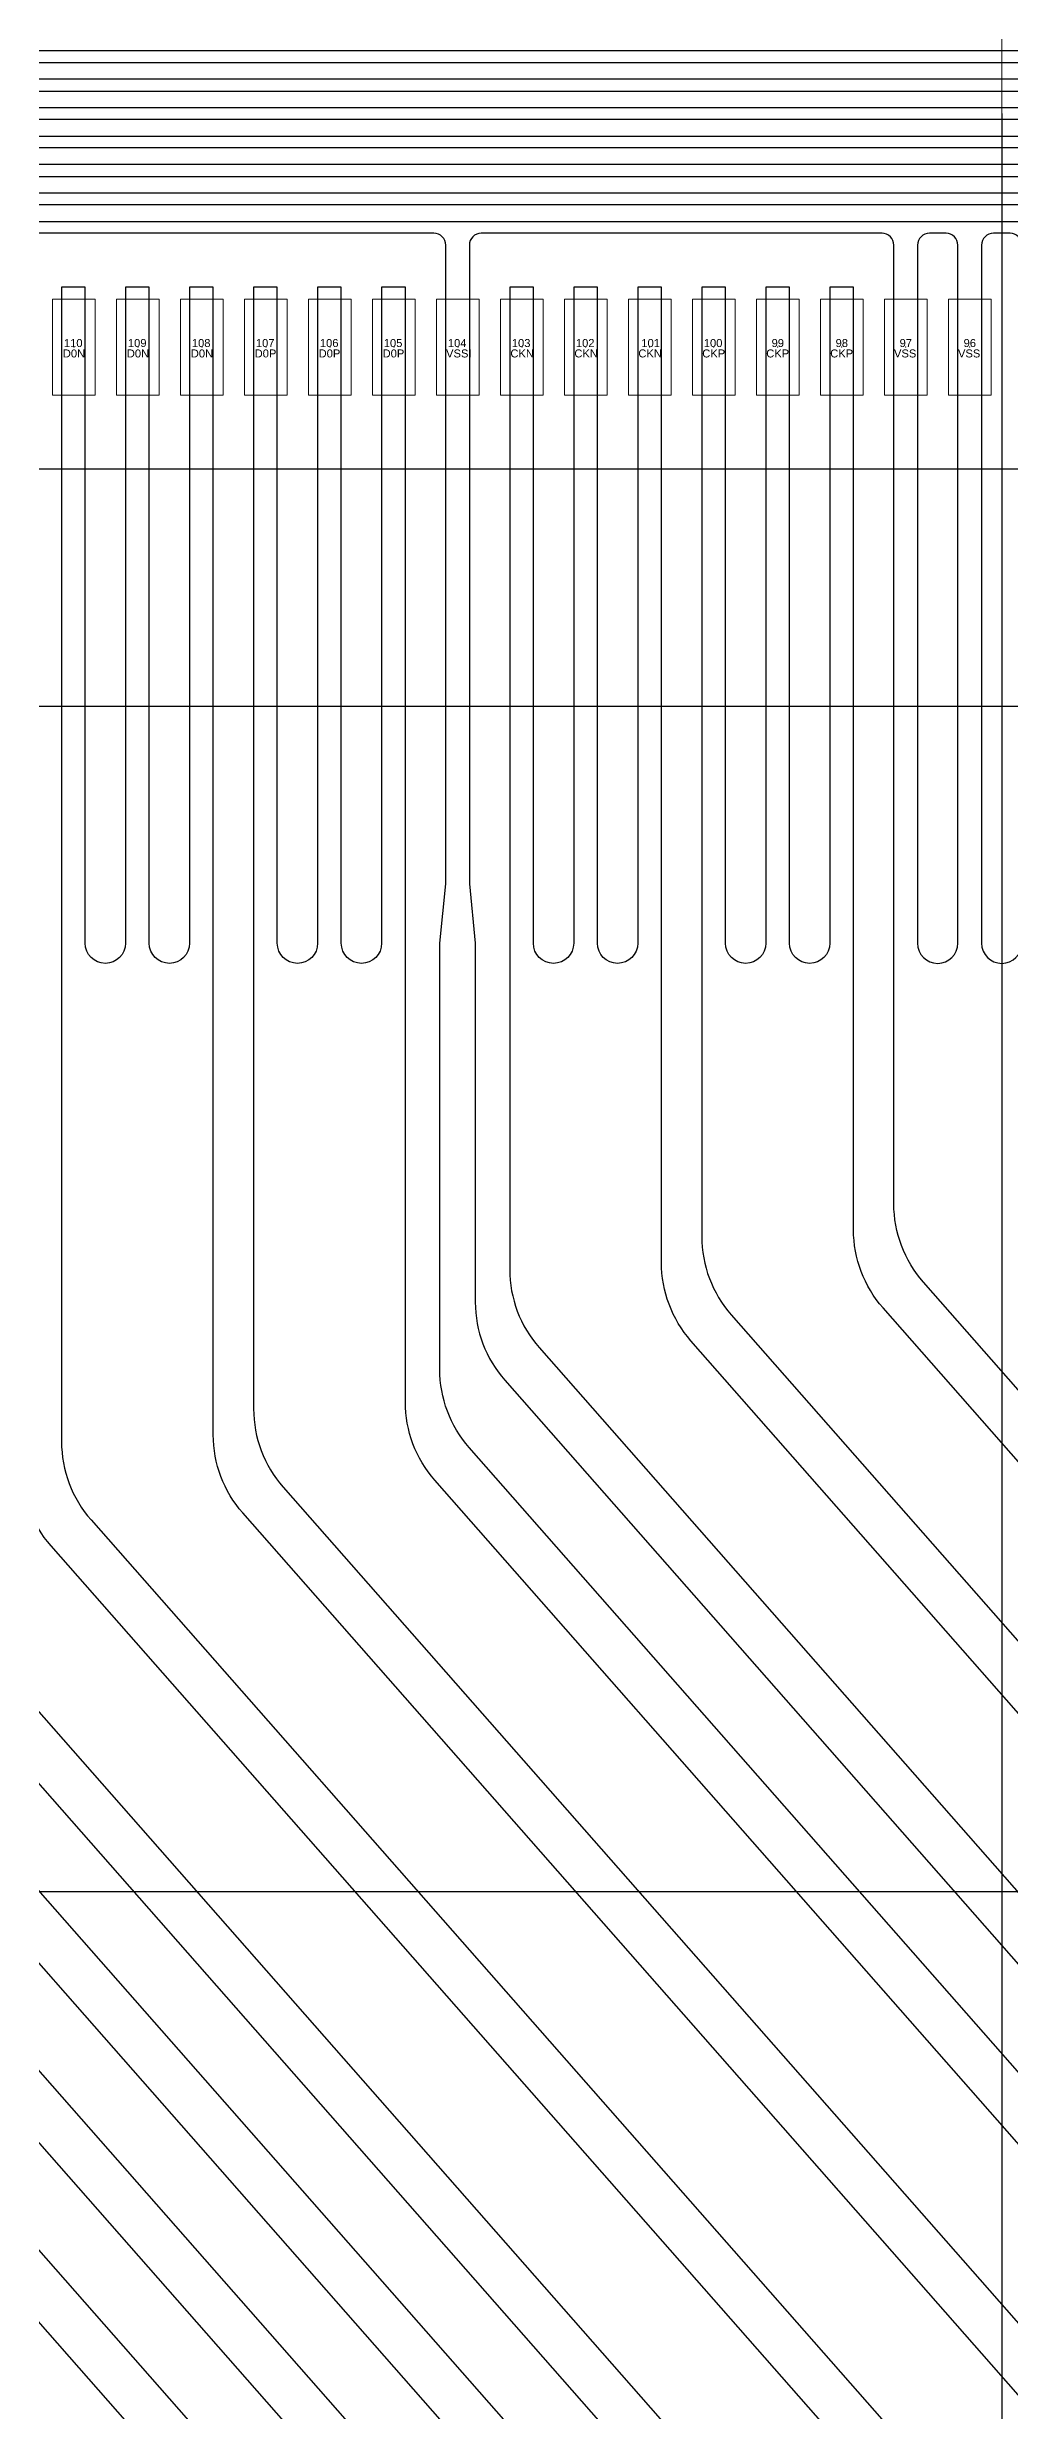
# Model space of a CAD drawing. Extents: x 10 to 206, y -65 to 73.
# Drawn here: x 61.302 to 62.114, y 31.538 to 33.532 of the extents above; entities that cross this region are included whole.
import ezdxf
from ezdxf.enums import TextEntityAlignment as Align

# ---------------------------------------------------------------- set-up
doc = ezdxf.new("R2010")
doc.units = 0
doc.header["$LTSCALE"] = 0.5
doc.layers.get('0').update_dxf_attribs({"lineweight": 13})
for name, color, linetype in [('01 Copper', 3, 'Continuous'), ('03 Solder resist', 6, 'Continuous'), ('04 Chip', 20, 'Continuous'), ('07 Potting', 132, 'Continuous'), ('08 Dimension&pin assignment', 7, 'Continuous')]:
    doc.layers.add(name, color=color, linetype=linetype)
for name, color, linetype, lineweight in [('05 Bump', 130, 'Continuous', 0), ('09 Center_line', 1, 'Continuous', 0), ('11 IL no.', 254, 'Continuous', 0), ('12 IL name', 210, 'Continuous', 0)]:
    doc.layers.add(name, color=color, linetype=linetype, lineweight=lineweight)
doc.styles.add('MBC_Arial_Font', font='arial.ttf')
doc.styles.get("Standard").update_dxf_attribs({"font": 'romans.shx', "width": 0.75, "bigfont": 'AllInOneBig.shx'})
doc.dimstyles.new('ISO-25', dxfattribs={"dimtxt": 0.5, "dimasz": 0.8, "dimexe": 0.1, "dimexo": 0.1, "dimgap": 0.1, "dimtad": 1, "dimdec": 3, "dimzin": 1, "dimdsep": 46, "dimtxsty": 'Standard', "dimcen": 0.5, "dimadec": 0, "dimazin": 0, "dimtfac": 1, "dimtdec": 3, "dimtmove": 0, "dimatfit": 3, "dimfxl": 0, "dimarcsym": 0})
doc.dimstyles.new('ISO-25$0', dxfattribs={"dimtxt": 0.5, "dimasz": 1, "dimexe": 0.1, "dimexo": 0.1, "dimgap": 0.1, "dimtad": 1, "dimdec": 3, "dimzin": 1, "dimdsep": 46, "dimtxsty": 'Standard', "dimcen": 0.5, "dimadec": 0, "dimazin": 0, "dimtfac": 1, "dimtdec": 3, "dimtmove": 0, "dimatfit": 3, "dimfxl": 0, "dimarcsym": 0})

# ---------------------------------------------------------------- blocks, each defined once
blk = doc.blocks.new('*U168')
at = {"color": 0}
blk.add_lwpolyline([(-0.018, -0.0405), (0.018, -0.0405), (0.018, 0.0405), (-0.018, 0.0405)], close=True, dxfattribs=at)
at = {"color": 0, "style": 'MBC_Arial_Font', "flags": 1}
for tag, p in [('COMMENT1', (0, 0.0023)), ('COMMENT2', (0, 0.0015)), ('COMMENT3', (0, 0.0007)), ('COMMENT4', (0, -0.0001)), ('PAD_NO', (0, 0.0031)), ('COMMENT5', (0, -0.0009)), ('COMMENT6', (0, -0.0018)), ('COMMENT7', (0, -0.0026)), ('COMMENT8', (0, -0.0034)), ('COMMENT9', (0, -0.0042))]:
    blk.add_attdef(tag, text='', height=0.000625, dxfattribs=at).set_placement(p, align=Align.MIDDLE_CENTER)
blk = doc.blocks.new('*U169')
at = {"color": 0}
blk.add_lwpolyline([(-0.018, -0.0405), (0.018, -0.0405), (0.018, 0.0405), (-0.018, 0.0405)], close=True, dxfattribs=at)
at = {"color": 0, "style": 'MBC_Arial_Font', "flags": 1}
for tag, p in [('COMMENT1', (0, 0.0023)), ('COMMENT2', (0, 0.0015)), ('COMMENT3', (0, 0.0007)), ('COMMENT4', (0, -0.0001)), ('PAD_NO', (0, 0.0031)), ('COMMENT5', (0, -0.0009)), ('COMMENT6', (0, -0.0018)), ('COMMENT7', (0, -0.0026)), ('COMMENT8', (0, -0.0034)), ('COMMENT9', (0, -0.0042))]:
    blk.add_attdef(tag, text='', height=0.000625, dxfattribs=at).set_placement(p, align=Align.MIDDLE_CENTER)
blk = doc.blocks.new('*U170')
at = {"color": 0}
blk.add_lwpolyline([(-0.018, -0.0405), (0.018, -0.0405), (0.018, 0.0405), (-0.018, 0.0405)], close=True, dxfattribs=at)
at = {"color": 0, "style": 'MBC_Arial_Font', "flags": 1}
for tag, p in [('COMMENT1', (0, 0.0023)), ('COMMENT2', (0, 0.0015)), ('COMMENT3', (0, 0.0007)), ('COMMENT4', (0, -0.0001)), ('PAD_NO', (0, 0.0031)), ('COMMENT5', (0, -0.0009)), ('COMMENT6', (0, -0.0018)), ('COMMENT7', (0, -0.0026)), ('COMMENT8', (0, -0.0034)), ('COMMENT9', (0, -0.0042))]:
    blk.add_attdef(tag, text='', height=0.000625, dxfattribs=at).set_placement(p, align=Align.MIDDLE_CENTER)
blk = doc.blocks.new('*U171')
at = {"color": 0}
blk.add_lwpolyline([(-0.018, -0.0405), (0.018, -0.0405), (0.018, 0.0405), (-0.018, 0.0405)], close=True, dxfattribs=at)
at = {"color": 0, "style": 'MBC_Arial_Font', "flags": 1}
for tag, p in [('COMMENT1', (0, 0.0023)), ('COMMENT2', (0, 0.0015)), ('COMMENT3', (0, 0.0007)), ('COMMENT4', (0, -0.0001)), ('PAD_NO', (0, 0.0031)), ('COMMENT5', (0, -0.0009)), ('COMMENT6', (0, -0.0018)), ('COMMENT7', (0, -0.0026)), ('COMMENT8', (0, -0.0034)), ('COMMENT9', (0, -0.0042))]:
    blk.add_attdef(tag, text='', height=0.000625, dxfattribs=at).set_placement(p, align=Align.MIDDLE_CENTER)
blk = doc.blocks.new('*U172')
at = {"color": 0}
blk.add_lwpolyline([(-0.018, -0.0405), (0.018, -0.0405), (0.018, 0.0405), (-0.018, 0.0405)], close=True, dxfattribs=at)
at = {"color": 0, "style": 'MBC_Arial_Font', "flags": 1}
for tag, p in [('COMMENT1', (0, 0.0023)), ('COMMENT2', (0, 0.0015)), ('COMMENT3', (0, 0.0007)), ('COMMENT4', (0, -0.0001)), ('PAD_NO', (0, 0.0031)), ('COMMENT5', (0, -0.0009)), ('COMMENT6', (0, -0.0018)), ('COMMENT7', (0, -0.0026)), ('COMMENT8', (0, -0.0034)), ('COMMENT9', (0, -0.0042))]:
    blk.add_attdef(tag, text='', height=0.000625, dxfattribs=at).set_placement(p, align=Align.MIDDLE_CENTER)
blk = doc.blocks.new('*U173')
at = {"color": 0}
blk.add_lwpolyline([(-0.018, -0.0405), (0.018, -0.0405), (0.018, 0.0405), (-0.018, 0.0405)], close=True, dxfattribs=at)
at = {"color": 0, "style": 'MBC_Arial_Font', "flags": 1}
for tag, p in [('COMMENT1', (0, 0.0023)), ('COMMENT2', (0, 0.0015)), ('COMMENT3', (0, 0.0007)), ('COMMENT4', (0, -0.0001)), ('PAD_NO', (0, 0.0031)), ('COMMENT5', (0, -0.0009)), ('COMMENT6', (0, -0.0018)), ('COMMENT7', (0, -0.0026)), ('COMMENT8', (0, -0.0034)), ('COMMENT9', (0, -0.0042))]:
    blk.add_attdef(tag, text='', height=0.000625, dxfattribs=at).set_placement(p, align=Align.MIDDLE_CENTER)
blk = doc.blocks.new('*U174')
at = {"color": 0}
blk.add_lwpolyline([(-0.018, -0.0405), (0.018, -0.0405), (0.018, 0.0405), (-0.018, 0.0405)], close=True, dxfattribs=at)
at = {"color": 0, "style": 'MBC_Arial_Font', "flags": 1}
for tag, p in [('COMMENT1', (0, 0.0023)), ('COMMENT2', (0, 0.0015)), ('COMMENT3', (0, 0.0007)), ('COMMENT4', (0, -0.0001)), ('PAD_NO', (0, 0.0031)), ('COMMENT5', (0, -0.0009)), ('COMMENT6', (0, -0.0018)), ('COMMENT7', (0, -0.0026)), ('COMMENT8', (0, -0.0034)), ('COMMENT9', (0, -0.0042))]:
    blk.add_attdef(tag, text='', height=0.000625, dxfattribs=at).set_placement(p, align=Align.MIDDLE_CENTER)
blk = doc.blocks.new('*U175')
at = {"color": 0}
blk.add_lwpolyline([(-0.018, -0.0405), (0.018, -0.0405), (0.018, 0.0405), (-0.018, 0.0405)], close=True, dxfattribs=at)
at = {"color": 0, "style": 'MBC_Arial_Font', "flags": 1}
for tag, p in [('COMMENT1', (0, 0.0023)), ('COMMENT2', (0, 0.0015)), ('COMMENT3', (0, 0.0007)), ('COMMENT4', (0, -0.0001)), ('PAD_NO', (0, 0.0031)), ('COMMENT5', (0, -0.0009)), ('COMMENT6', (0, -0.0018)), ('COMMENT7', (0, -0.0026)), ('COMMENT8', (0, -0.0034)), ('COMMENT9', (0, -0.0042))]:
    blk.add_attdef(tag, text='', height=0.000625, dxfattribs=at).set_placement(p, align=Align.MIDDLE_CENTER)
blk = doc.blocks.new('*U176')
at = {"color": 0}
blk.add_lwpolyline([(-0.018, -0.0405), (0.018, -0.0405), (0.018, 0.0405), (-0.018, 0.0405)], close=True, dxfattribs=at)
at = {"color": 0, "style": 'MBC_Arial_Font', "flags": 1}
for tag, p in [('COMMENT1', (0, 0.0023)), ('COMMENT2', (0, 0.0015)), ('COMMENT3', (0, 0.0007)), ('COMMENT4', (0, -0.0001)), ('PAD_NO', (0, 0.0031)), ('COMMENT5', (0, -0.0009)), ('COMMENT6', (0, -0.0018)), ('COMMENT7', (0, -0.0026)), ('COMMENT8', (0, -0.0034)), ('COMMENT9', (0, -0.0042))]:
    blk.add_attdef(tag, text='', height=0.000625, dxfattribs=at).set_placement(p, align=Align.MIDDLE_CENTER)
blk = doc.blocks.new('*U177')
at = {"color": 0}
blk.add_lwpolyline([(-0.018, -0.0405), (0.018, -0.0405), (0.018, 0.0405), (-0.018, 0.0405)], close=True, dxfattribs=at)
at = {"color": 0, "style": 'MBC_Arial_Font', "flags": 1}
for tag, p in [('COMMENT1', (0, 0.0023)), ('COMMENT2', (0, 0.0015)), ('COMMENT3', (0, 0.0007)), ('COMMENT4', (0, -0.0001)), ('PAD_NO', (0, 0.0031)), ('COMMENT5', (0, -0.0009)), ('COMMENT6', (0, -0.0018)), ('COMMENT7', (0, -0.0026)), ('COMMENT8', (0, -0.0034)), ('COMMENT9', (0, -0.0042))]:
    blk.add_attdef(tag, text='', height=0.000625, dxfattribs=at).set_placement(p, align=Align.MIDDLE_CENTER)
blk = doc.blocks.new('*U178')
at = {"color": 0}
blk.add_lwpolyline([(-0.018, -0.0405), (0.018, -0.0405), (0.018, 0.0405), (-0.018, 0.0405)], close=True, dxfattribs=at)
at = {"color": 0, "style": 'MBC_Arial_Font', "flags": 1}
for tag, p in [('COMMENT1', (0, 0.0023)), ('COMMENT2', (0, 0.0015)), ('COMMENT3', (0, 0.0007)), ('COMMENT4', (0, -0.0001)), ('PAD_NO', (0, 0.0031)), ('COMMENT5', (0, -0.0009)), ('COMMENT6', (0, -0.0018)), ('COMMENT7', (0, -0.0026)), ('COMMENT8', (0, -0.0034)), ('COMMENT9', (0, -0.0042))]:
    blk.add_attdef(tag, text='', height=0.000625, dxfattribs=at).set_placement(p, align=Align.MIDDLE_CENTER)
blk = doc.blocks.new('*U179')
at = {"color": 0}
blk.add_lwpolyline([(-0.018, -0.0405), (0.018, -0.0405), (0.018, 0.0405), (-0.018, 0.0405)], close=True, dxfattribs=at)
at = {"color": 0, "style": 'MBC_Arial_Font', "flags": 1}
for tag, p in [('COMMENT1', (0, 0.0023)), ('COMMENT2', (0, 0.0015)), ('COMMENT3', (0, 0.0007)), ('COMMENT4', (0, -0.0001)), ('PAD_NO', (0, 0.0031)), ('COMMENT5', (0, -0.0009)), ('COMMENT6', (0, -0.0018)), ('COMMENT7', (0, -0.0026)), ('COMMENT8', (0, -0.0034)), ('COMMENT9', (0, -0.0042))]:
    blk.add_attdef(tag, text='', height=0.000625, dxfattribs=at).set_placement(p, align=Align.MIDDLE_CENTER)
blk = doc.blocks.new('*U180')
at = {"color": 0}
blk.add_lwpolyline([(-0.018, -0.0405), (0.018, -0.0405), (0.018, 0.0405), (-0.018, 0.0405)], close=True, dxfattribs=at)
at = {"color": 0, "style": 'MBC_Arial_Font', "flags": 1}
for tag, p in [('COMMENT1', (0, 0.0023)), ('COMMENT2', (0, 0.0015)), ('COMMENT3', (0, 0.0007)), ('COMMENT4', (0, -0.0001)), ('PAD_NO', (0, 0.0031)), ('COMMENT5', (0, -0.0009)), ('COMMENT6', (0, -0.0018)), ('COMMENT7', (0, -0.0026)), ('COMMENT8', (0, -0.0034)), ('COMMENT9', (0, -0.0042))]:
    blk.add_attdef(tag, text='', height=0.000625, dxfattribs=at).set_placement(p, align=Align.MIDDLE_CENTER)
blk = doc.blocks.new('*U181')
at = {"color": 0}
blk.add_lwpolyline([(-0.018, -0.0405), (0.018, -0.0405), (0.018, 0.0405), (-0.018, 0.0405)], close=True, dxfattribs=at)
at = {"color": 0, "style": 'MBC_Arial_Font', "flags": 1}
for tag, p in [('COMMENT1', (0, 0.0023)), ('COMMENT2', (0, 0.0015)), ('COMMENT3', (0, 0.0007)), ('COMMENT4', (0, -0.0001)), ('PAD_NO', (0, 0.0031)), ('COMMENT5', (0, -0.0009)), ('COMMENT6', (0, -0.0018)), ('COMMENT7', (0, -0.0026)), ('COMMENT8', (0, -0.0034)), ('COMMENT9', (0, -0.0042))]:
    blk.add_attdef(tag, text='', height=0.000625, dxfattribs=at).set_placement(p, align=Align.MIDDLE_CENTER)
blk = doc.blocks.new('*U182')
at = {"color": 0}
blk.add_lwpolyline([(-0.018, -0.0405), (0.018, -0.0405), (0.018, 0.0405), (-0.018, 0.0405)], close=True, dxfattribs=at)
at = {"color": 0, "style": 'MBC_Arial_Font', "flags": 1}
for tag, p in [('COMMENT1', (0, 0.0023)), ('COMMENT2', (0, 0.0015)), ('COMMENT3', (0, 0.0007)), ('COMMENT4', (0, -0.0001)), ('PAD_NO', (0, 0.0031)), ('COMMENT5', (0, -0.0009)), ('COMMENT6', (0, -0.0018)), ('COMMENT7', (0, -0.0026)), ('COMMENT8', (0, -0.0034)), ('COMMENT9', (0, -0.0042))]:
    blk.add_attdef(tag, text='', height=0.000625, dxfattribs=at).set_placement(p, align=Align.MIDDLE_CENTER)
blk = doc.blocks.new('*D612')
at = {"layer": '08 Dimension&pin assignment', "color": 0, "lineweight": -2, "transparency": 16777216}
for p, q in [((57.7573, 33.4764), (57.7573, 24.8628)), ((62.1073, 27.9964), (62.1073, 24.8628)), ((57.7573, 24.9628), (46.4727, 24.9628)), ((61.3073, 24.9628), (58.5573, 24.9628))]:
    blk.add_line(p, q, dxfattribs=at)
at = {"layer": '08 Dimension&pin assignment', "color": 0, "transparency": 16777216}
for points in [[(58.5573, 25.0961), (58.5573, 24.8294), (57.7573, 24.9628)], [(61.3073, 25.0961), (61.3073, 24.8294), (62.1073, 24.9628)]]:
    blk.add_solid(points, dxfattribs=at)
at = {"layer": '08 Dimension&pin assignment', "color": 0, "transparency": 16777216, "insert": (50.3942, 25.4437), "char_height": 0.5, "attachment_point": 5}
blk.add_mtext('4.350%%P1.00(Tape NG hole)', dxfattribs=at)
blk = doc.blocks.new('*D620')
at = {"layer": '08 Dimension&pin assignment', "color": 0, "lineweight": -2, "transparency": 16777216}
for p, q in [((67.9223, 32.3914), (67.9223, 22.9514)), ((56.2923, 32.3764), (56.2923, 22.9514)), ((57.0923, 23.0514), (67.1223, 23.0514))]:
    blk.add_line(p, q, dxfattribs=at)
at = {"layer": '08 Dimension&pin assignment', "color": 0, "transparency": 16777216}
for points in [[(57.0923, 23.1848), (57.0923, 22.9181), (56.2923, 23.0514)], [(67.1223, 23.1848), (67.1223, 22.9181), (67.9223, 23.0514)]]:
    blk.add_solid(points, dxfattribs=at)
at = {"layer": 'Defpoints', "color": 0, "transparency": 16777216}
for p in [(67.9223, 32.4914), (56.2923, 32.4764), (67.9223, 23.0514)]:
    blk.add_point(p, dxfattribs=at)
at = {"layer": '08 Dimension&pin assignment', "color": 0, "transparency": 16777216, "insert": (62.1073, 23.5324), "char_height": 0.5, "attachment_point": 5}
blk.add_mtext('{\\Fromans,chineset|c134;11.630}(Max. Potting Area){\\Fromans,chineset|c134; \\fSimSun|b0|i0|c134|p2;点胶范围包括实胶和虚胶}', dxfattribs=at)
blk = doc.blocks.new('*D627')
at = {"layer": '08 Dimension&pin assignment', "color": 0, "lineweight": -2, "transparency": 16777216}
for p, q in [((67.5223, 32.9764), (67.5223, 21.9514)), ((62.1073, 27.9964), (62.1073, 21.9514)), ((62.9073, 22.0514), (66.7223, 22.0514))]:
    blk.add_line(p, q, dxfattribs=at)
at = {"layer": '08 Dimension&pin assignment', "color": 0, "transparency": 16777216}
for points in [[(62.9073, 22.1848), (62.9073, 21.9181), (62.1073, 22.0514)], [(66.7223, 21.9181), (66.7223, 22.1848), (67.5223, 22.0514)]]:
    blk.add_solid(points, dxfattribs=at)
at = {"layer": 'Defpoints', "color": 0, "transparency": 16777216}
for p in [(67.5223, 33.0764), (62.1073, 28.0964), (67.5223, 22.0514)]:
    blk.add_point(p, dxfattribs=at)
at = {"layer": '08 Dimension&pin assignment', "color": 0, "transparency": 16777216, "insert": (64.8823, 22.5324), "char_height": 0.5, "attachment_point": 5}
blk.add_mtext('5.415%%P0.15(SR)', dxfattribs=at)
blk = doc.blocks.new('*D632')
at = {"layer": '08 Dimension&pin assignment', "color": 0, "lineweight": -2, "transparency": 16777216}
for p, q in [((86.5948, 34.3764), (86.5948, 45.0329)), ((57.8573, 33.5764), (86.6948, 33.5764)), ((79.6948, 33.5764), (86.6948, 33.5764)), ((86.5948, 32.7764), (86.5948, 31.9764))]:
    blk.add_line(p, q, dxfattribs=at)
at = {"layer": '08 Dimension&pin assignment', "color": 0, "transparency": 16777216}
for points in [[(86.4614, 34.3764), (86.7281, 34.3764), (86.5948, 33.5764)], [(86.4614, 32.7764), (86.7281, 32.7764), (86.5948, 33.5764)]]:
    blk.add_solid(points, dxfattribs=at)
at = {"layer": '08 Dimension&pin assignment', "color": 0, "transparency": 16777216, "insert": (86.1138, 41.0847), "char_height": 0.5, "attachment_point": 5, "rotation": 90}
blk.add_mtext('0%%P1(%%C5mm Tape NG Hole)', dxfattribs=at)
blk = doc.blocks.new('*D641')
at = {"layer": '08 Dimension&pin assignment', "color": 0, "lineweight": -2, "transparency": 16777216}
for p, q in [((56.6923, 32.9764), (56.6923, 21.9514)), ((62.1073, 27.9964), (62.1073, 21.9514)), ((61.3073, 22.0514), (57.4923, 22.0514))]:
    blk.add_line(p, q, dxfattribs=at)
at = {"layer": '08 Dimension&pin assignment', "color": 0, "transparency": 16777216}
for points in [[(57.4923, 22.1848), (57.4923, 21.9181), (56.6923, 22.0514)], [(61.3073, 21.9181), (61.3073, 22.1848), (62.1073, 22.0514)]]:
    blk.add_solid(points, dxfattribs=at)
at = {"layer": 'Defpoints', "color": 0, "transparency": 16777216}
for p in [(56.6923, 33.0764), (62.1073, 28.0964), (56.6923, 22.0514)]:
    blk.add_point(p, dxfattribs=at)
at = {"layer": '08 Dimension&pin assignment', "color": 0, "transparency": 16777216, "insert": (59.3998, 22.5324), "char_height": 0.5, "attachment_point": 5}
blk.add_mtext('5.415%%P0.15(SR)', dxfattribs=at)
blk = doc.blocks.new('*D645')
at = {"layer": '08 Dimension&pin assignment', "color": 0, "lineweight": -2, "transparency": 16777216}
for p, q in [((55.6423, 33.4764), (55.6423, 16.8026)), ((62.1073, 33.4764), (62.1073, 16.8026)), ((61.3073, 16.9026), (56.4423, 16.9026))]:
    blk.add_line(p, q, dxfattribs=at)
at = {"layer": '08 Dimension&pin assignment', "color": 0, "transparency": 16777216}
for points in [[(56.4423, 17.036), (56.4423, 16.7693), (55.6423, 16.9026)], [(61.3073, 17.036), (61.3073, 16.7693), (62.1073, 16.9026)]]:
    blk.add_solid(points, dxfattribs=at)
at = {"layer": 'Defpoints', "color": 0, "transparency": 16777216}
for p in [(55.6423, 33.5764), (62.1073, 33.5764), (55.6423, 16.9026)]:
    blk.add_point(p, dxfattribs=at)
at = {"layer": '08 Dimension&pin assignment', "color": 0, "transparency": 16777216, "insert": (60.7517, 17.2526), "char_height": 0.5, "attachment_point": 5}
blk.add_mtext('{\\Fromans,chineset|c134;6.465%%P0.1}', dxfattribs=at)
blk = doc.blocks.new('*D691')
at = {"layer": '08 Dimension&pin assignment', "color": 0, "lineweight": -2, "transparency": 16777216}
for p, q in [((57.0012, 33.2299), (57.0012, 24.3592)), ((67.2133, 33.2299), (67.2133, 24.3592)), ((57.8012, 24.4592), (66.4133, 24.4592)), ((67.2133, 24.4592), (80.1123, 24.4592))]:
    blk.add_line(p, q, dxfattribs=at)
at = {"layer": '08 Dimension&pin assignment', "color": 0, "transparency": 16777216}
for points in [[(57.8012, 24.5926), (57.8012, 24.3259), (57.0012, 24.4592)], [(66.4133, 24.3259), (66.4133, 24.5926), (67.2133, 24.4592)]]:
    blk.add_solid(points, dxfattribs=at)
at = {"layer": 'Defpoints', "color": 0, "transparency": 16777216}
for p in [(57.0012, 33.3299), (67.2133, 33.3299), (67.2133, 24.4592)]:
    blk.add_point(p, dxfattribs=at)
at = {"layer": '08 Dimension&pin assignment', "color": 0, "transparency": 16777216, "insert": (74.3605, 24.9402), "char_height": 0.5, "attachment_point": 5}
blk.add_mtext('{\\Fromans,chineset|c0;\\C2;10.206*1.0006\\Fromans.shx,chineset.shx|c0;=\\Fromans,chineset|c0;10.2121236\\Fromans.shx,chineset.shx|c0;%%P0.005(I/L)}', dxfattribs=at)

msp = doc.modelspace()

# ---------------------------------------------------------------- linework, layer by layer
at = {"layer": '01 Copper'}
for points in [[(67.15928614, 33.52942951), (57.05522734, 33.52942951, 0.4142135624), (57.04522734, 33.51942951), (57.04522734, 31.71316083, 0.1822955827), (57.07013007, 31.64712751), (57.95235402, 30.64380649, -0.1822955827), (57.97725674, 30.57777318), (57.97725674, 28.68960799), (57.99725674, 28.65960799), (57.99725674, 28.45960799), (57.97725674, 28.42960799), (57.97725674, 27.10142951), (58.04725674, 27.10142951), (58.04725674, 28.42960799), (58.02725674, 28.45960799), (58.02725674, 28.65960799), (58.04725674, 28.68960799), (58.04725674, 30.58902796, 0.1822955827), (58.02235402, 30.65506128), (57.14416247, 31.65379639, -0.1822955827), (57.11925974, 31.71982971), (57.11925974, 33.50942951, -0.4142135624), (57.12925974, 33.51942951), (67.08525374, 33.51942951, -0.4142135624)], [(67.05122134, 33.50542951), (57.16329214, 33.50542951, 0.4142135624), (57.15329214, 33.49542951), (57.15329214, 31.74170139, 0.1822955827), (57.17819487, 31.67566807), (58.21235402, 30.49955671, -0.1822955827), (58.23725674, 30.43352339), (58.23725674, 28.68960799), (58.25725674, 28.65960799), (58.25725674, 28.45960799), (58.23725674, 28.42960799), (58.23725674, 27.10142951), (58.30725674, 27.10142951), (58.30725674, 28.42960799), (58.28725674, 28.45960799), (58.28725674, 28.65960799), (58.30725674, 28.68960799), (58.30725674, 30.44477818, 0.1822955827), (58.28235402, 30.51081149), (57.25222727, 31.68233695, -0.1822955827), (57.22732454, 31.74837027), (57.22732454, 33.48542951, -0.4142135624), (57.23732454, 33.49542951), (66.97718894, 33.49542951, -0.4142135624)], [(66.86912414, 33.47142951), (57.34538934, 33.47142951, 0.4142135624), (57.33538934, 33.46142951), (57.33538934, 32.77642951, -1), (57.31538934, 32.77642951), (57.31538934, 33.45252746, 0.4142135624), (57.30538934, 33.46252746), (57.29135694, 33.46252746, 0.4142135624), (57.28135694, 33.45252746), (57.28135694, 32.77642951, -1), (57.26135694, 32.77642951), (57.26135694, 33.47142951, -0.4142135624), (57.27135694, 33.48142951), (66.94315654, 33.48142951, -0.4142135624)], [(65.24815214, 33.44742951), (58.31797254, 33.44742951, 0.4142135624), (58.30797254, 33.43742951), (58.30797254, 31.67032298, 0.1822955827), (58.33287527, 31.60428967), (58.93235402, 30.92252442, -0.1822955827), (58.95725674, 30.8564911), (58.95725674, 28.68960799), (58.93725674, 28.65960799), (58.93725674, 28.45960799), (58.95725674, 28.42960799), (58.95725674, 27.10142951), (58.88725674, 27.10142951), (58.88725674, 28.42960799), (58.90725674, 28.45960799), (58.90725674, 28.65960799), (58.88725674, 28.68960799), (58.88725674, 30.73922922, 0.1822955827), (58.86235402, 30.80526254), (58.15077807, 31.61451183, -0.1822955827), (58.12587534, 31.68054515), (58.12587534, 33.44742951, -0.4142135624), (58.13587534, 33.45742951), (65.37621694, 33.45742951, -0.4142135624)], [(64.56573094, 33.43342951), (59.05442614, 33.43342951, 0.4142135624), (59.04442614, 33.42342951), (59.04442614, 31.77963932, 1), (59.06442614, 31.77963932), (59.06442614, 33.41342951, -0.4142135624), (59.07442614, 33.42342951), (59.08845854, 33.42342951, -0.4142135624), (59.09845854, 33.41342951), (59.09845854, 31.70423421, 1), (59.11845854, 31.70423421), (59.11845854, 33.41342951, -0.4142135624), (59.12845854, 33.42342951), (59.14249094, 33.42342951, -0.4142135624), (59.15249094, 33.41342951), (59.15249094, 31.62104928, 1), (59.17249094, 31.62104928), (59.17249094, 33.41342951, -0.4142135624), (59.18249094, 33.42342951), (64.38363374, 33.42342951, -0.4142135624)], [(62.33040254, 33.39942951), (59.61475014, 33.39942951, 0.4142135624), (59.60475014, 33.38942951), (59.60475014, 31.6039252, 0.1822955827), (59.62965287, 31.53789189), (59.84235402, 31.29599465, -0.1822955827), (59.86725674, 31.22996133), (59.86725674, 28.68960799), (59.84725674, 28.65960799), (59.84725674, 28.45960799), (59.86725674, 28.42960799), (59.86725674, 27.10142951), (59.79725674, 27.10142951), (59.79725674, 28.42960799), (59.81725674, 28.45960799), (59.81725674, 28.65960799), (59.79725674, 28.68960799), (59.79725674, 31.21870655, 0.1822955827), (59.77235402, 31.28473987), (59.55562047, 31.531223, -0.1822955827), (59.53071774, 31.59725632), (59.53071774, 33.39942951, -0.4142135624), (59.54071774, 33.40942951), (64.24153654, 33.40942951, -0.4142135624)], [(62.00725674, 28.68960799), (62.00725674, 31.27981236, 0.1822955827), (61.98235402, 31.34584568), (61.17659247, 32.2622088, -0.1822955827), (61.15168974, 32.32824212), (61.15168974, 33.36542951, 0.4142135624), (61.14168974, 33.37542951), (60.91152774, 33.37542951, 0.4142135624), (60.90152774, 33.36542951), (60.90152774, 32.62515418, -1), (60.88152774, 32.62515418), (60.88152774, 33.36542951, 0.4142135624), (60.87152774, 33.37542951), (60.15507414, 33.37542951, 0.4142135624), (60.14507414, 33.36542951), (60.14507414, 31.49993491, -1), (60.12507414, 31.49993491), (60.12507414, 33.37542951, -0.4142135624), (60.13507414, 33.38542951), (62.29637014, 33.38542951, -0.4142135624)], [(62.37235402, 31.5383555), (61.65788407, 32.35089603, -0.1822955827), (61.63298134, 32.41692935), (61.63298134, 32.77642951), (61.63798134, 32.82642951), (61.63798134, 33.36542951, 0.4142135624), (61.62798134, 33.37542951), (61.28975454, 33.37542951, 0.4142135624), (61.27975454, 33.36542951), (61.27975454, 32.33403741, 0.1822955827), (61.30465727, 32.2680041), (62.05235402, 31.41767594, -0.1822955827), (62.07725674, 31.35164262), (62.07725674, 28.68960799)], [(62.76235402, 31.67028984), (62.04111087, 32.49053328, -0.1822955827), (62.01620814, 32.5565666), (62.01620814, 33.36542951, 0.4142135624), (62.00620814, 33.37542951), (61.66798134, 33.37542951, 0.4142135624), (61.65798134, 33.36542951), (61.65798134, 32.82642951), (61.66298134, 32.77642951), (61.66298134, 32.47367467, 0.1822955827), (61.68788407, 32.40764135), (62.44235402, 31.54961028, -0.1822955827)], [(62.18235402, 31.48184588), (61.46675447, 32.29567107, -0.1822955827), (61.44185174, 32.36170438), (61.44185174, 33.32992951), (61.42185174, 33.32992951), (61.42185174, 32.77642951, -1), (61.38781934, 32.77642951), (61.38781934, 33.32992951), (61.36781934, 33.32992951), (61.36781934, 32.77642951, -1), (61.33378694, 32.77642951), (61.33378694, 33.32992951), (61.31378694, 33.32992951), (61.31378694, 32.35590909, 0.1822955827), (61.33868967, 32.28987577), (62.11235402, 31.41001562, -0.1822955827), (62.13725674, 31.3439823)], [(62.31235402, 31.54601582), (61.62885167, 32.32333804, -0.1822955827), (61.60394894, 32.38937135), (61.60394894, 33.32992951), (61.58394894, 33.32992951), (61.58394894, 32.77642951, -1), (61.54991654, 32.77642951), (61.54991654, 33.32992951), (61.52991654, 33.32992951), (61.52991654, 32.77642951, -1), (61.49588414, 32.77642951), (61.49588414, 33.32992951), (61.47588414, 33.32992951), (61.47588414, 32.38357606, 0.1822955827), (61.50078687, 32.31754274), (62.24235402, 31.47418556, -0.1822955827)], [(62.57235402, 31.61378022), (61.84498127, 32.44099464, -0.1822955827), (61.82007854, 32.50702795), (61.82007854, 33.32992951), (61.80007854, 33.32992951), (61.80007854, 32.77642951, -1), (61.76604614, 32.77642951), (61.76604614, 33.32992951), (61.74604614, 33.32992951), (61.74604614, 32.77642951, -1), (61.71201374, 32.77642951), (61.71201374, 33.32992951), (61.69201374, 33.32992951), (61.69201374, 32.50123266, 0.1822955827), (61.71691647, 32.43519934), (62.50235402, 31.54194996, -0.1822955827)], [(62.70235402, 31.67795016), (62.00707847, 32.46866161, -0.1822955827), (61.98217574, 32.53469492), (61.98217574, 33.32992951), (61.96217574, 33.32992951), (61.96217574, 32.77642951, -1), (61.92814334, 32.77642951), (61.92814334, 33.32992951), (61.90814334, 33.32992951), (61.90814334, 32.77642951, -1), (61.87411094, 32.77642951), (61.87411094, 33.32992951), (61.85411094, 33.32992951), (61.85411094, 32.52889963, 0.1822955827), (61.87901367, 32.46286631), (62.63235402, 31.6061199, -0.1822955827)]]:
    msp.add_lwpolyline(points, format="xyb", dxfattribs=at)
for points in [[(62.07024054, 33.36542951, 0.4142135624), (62.06024054, 33.37542951), (62.04620814, 33.37542951, 0.4142135624), (62.03620814, 33.36542951), (62.03620814, 32.77642951, 1), (62.07024054, 32.77642951)], [(62.12427294, 33.36542951, 0.4142135624), (62.11427294, 33.37542951), (62.10024054, 33.37542951, 0.4142135624), (62.09024054, 33.36542951), (62.09024054, 32.77642951, 1), (62.12427294, 32.77642951)], [(60.71530087, 32.27192727, -0.1822955827), (60.69039814, 32.33796059), (60.69039814, 32.77642951), (60.68539814, 32.82642951), (60.68539814, 33.32992951), (60.66539814, 33.32992951), (60.66539814, 32.82642951), (60.66039814, 32.77642951), (60.66039814, 32.28121527, 0.1822955827), (60.68530087, 32.21518195), (61.46235402, 31.33146784, -0.1822955827), (61.48725674, 31.26543452), (61.48725674, 28.68960799), (61.50725674, 28.65960799), (61.50725674, 28.45960799), (61.48725674, 28.42960799), (61.48725674, 27.10142951), (61.55725674, 27.10142951), (61.55725674, 28.42960799), (61.53725674, 28.45960799), (61.53725674, 28.65960799), (61.55725674, 28.68960799), (61.55725674, 31.2766893, 0.1822955827), (61.53235402, 31.34272262)], [(60.76933327, 32.3619169, -0.1822955827), (60.74443054, 32.42795022), (60.74443054, 32.77642951), (60.73943054, 32.82642951), (60.73943054, 33.32992951), (60.71943054, 33.32992951), (60.71943054, 32.82642951), (60.71443054, 32.77642951), (60.71443054, 32.3712049, 0.1822955827), (60.73933327, 32.30517159), (61.59235402, 31.3350623, -0.1822955827), (61.61725674, 31.26902898), (61.61725674, 28.68960799), (61.63725674, 28.65960799), (61.63725674, 28.45960799), (61.61725674, 28.42960799), (61.61725674, 27.10142951), (61.68725674, 27.10142951), (61.68725674, 28.42960799), (61.66725674, 28.45960799), (61.66725674, 28.65960799), (61.68725674, 28.68960799), (61.68725674, 31.28028376, 0.1822955827), (61.66235402, 31.34631708)], [(60.82336567, 32.45190654, -0.1822955827), (60.79846294, 32.51793985), (60.79846294, 32.77642951), (60.79346294, 32.82642951), (60.79346294, 33.32992951), (60.77346294, 33.32992951), (60.77346294, 32.82642951), (60.76846294, 32.77642951), (60.76846294, 32.46119453, 0.1822955827), (60.79336567, 32.39516122), (61.72235402, 31.33865676, -0.1822955827), (61.74725674, 31.27262344), (61.74725674, 28.68960799), (61.76725674, 28.65960799), (61.76725674, 28.45960799), (61.74725674, 28.42960799), (61.74725674, 27.10142951), (61.81725674, 27.10142951), (61.81725674, 28.42960799), (61.79725674, 28.45960799), (61.79725674, 28.65960799), (61.81725674, 28.68960799), (61.81725674, 31.28387822, 0.1822955827), (61.79235402, 31.34991154)], [(61.85235402, 31.34225122, -0.1822955827), (61.87725674, 31.2762179), (61.87725674, 28.68960799), (61.89725674, 28.65960799), (61.89725674, 28.45960799), (61.87725674, 28.42960799), (61.87725674, 27.10142951), (61.94725674, 27.10142951), (61.94725674, 28.42960799), (61.92725674, 28.45960799), (61.92725674, 28.65960799), (61.94725674, 28.68960799), (61.94725674, 31.28747268, 0.1822955827), (61.92235402, 31.353506), (60.87739807, 32.54189617, -0.1822955827), (60.85249534, 32.60792948), (60.85249534, 32.77642951), (60.84749534, 32.82642951), (60.84749534, 33.32992951), (60.82749534, 33.32992951), (60.82749534, 32.82642951), (60.82249534, 32.77642951), (60.82249534, 32.55118417, 0.1822955827), (60.84739807, 32.48515085)]]:
    msp.add_lwpolyline(points, format="xyb", close=True, dxfattribs=at)
at = {"layer": '03 Solder resist'}
msp.add_lwpolyline([(67.52225674, 33.07642951), (67.52225674, 34.07642951, 0.4142135624), (67.42225674, 34.17642951), (56.79225674, 34.17642951, 0.4142135624), (56.69225674, 34.07642951), (56.69225674, 33.07642951, 0.4142135624), (56.79225674, 32.97642951), (67.42225674, 32.97642951, 0.4142135624)], format="xyb", close=True, dxfattribs=at)
at = {"layer": '04 Chip'}
msp.add_lwpolyline([(67.32225674, 33.17642951), (56.89225674, 33.17642951), (56.89225674, 33.97642951), (67.32225674, 33.97642951)], close=True, dxfattribs=at)
at = {"layer": '05 Bump'}
for p in [(61.32425674, 33.27942951), (61.37825674, 33.27942951), (61.43225674, 33.27942951), (61.48625674, 33.27942951), (61.54025674, 33.27942951), (61.59425674, 33.27942951), (61.64825674, 33.27942951), (61.70225674, 33.27942951), (61.75625674, 33.27942951), (61.81025674, 33.27942951), (61.86425674, 33.27942951), (61.91825674, 33.27942951), (61.97225674, 33.27942951), (62.02625674, 33.27942951), (62.08025674, 33.27942951)]:
    msp.add_point(p, dxfattribs=at)
at = {"layer": '07 Potting'}
msp.add_lwpolyline([(56.79225674, 31.97642951), (67.42225674, 31.97642951, 0.4142135624), (67.92225674, 32.47642951), (67.92225674, 34.07642951, 0.4142135624), (67.42225674, 34.57642951), (56.79225674, 34.57642951, 0.4142135624), (56.29225674, 34.07642951), (56.29225674, 32.47642951, 0.4142135624)], format="xyb", close=True, dxfattribs=at)
at = {"layer": '09 Center_line'}
msp.add_lwpolyline([(62.10725674, 43.69518204), (62.10725674, 26.11785799)], dxfattribs=at)

# ---------------------------------------------------------------- block references
at = {"layer": '05 Bump', "xscale": -1}
for name, p in [('*U182', (61.32425674, 33.27942951)), ('*U181', (61.37825674, 33.27942951)), ('*U180', (61.43225674, 33.27942951)), ('*U179', (61.48625674, 33.27942951)), ('*U178', (61.54025674, 33.27942951)), ('*U177', (61.59425674, 33.27942951)), ('*U176', (61.64825674, 33.27942951)), ('*U175', (61.70225674, 33.27942951)), ('*U174', (61.75625674, 33.27942951)), ('*U173', (61.81025674, 33.27942951)), ('*U172', (61.86425674, 33.27942951)), ('*U171', (61.91825674, 33.27942951)), ('*U170', (61.97225674, 33.27942951)), ('*U169', (62.02625674, 33.27942951)), ('*U168', (62.08025674, 33.27942951))]:
    msp.add_blockref(name, p, dxfattribs=at)

# ---------------------------------------------------------------- texts
at = {"layer": '11 IL no.', "style": 'MBC_Arial_Font'}
for s, p in [('110', (61.3236812, 33.28280451)), ('109', (61.37764436, 33.28280451)), ('108', (61.43164436, 33.28280451)), ('107', (61.48565818, 33.28280451)), ('106', (61.53966278, 33.28280451)), ('105', (61.59360753, 33.28280451)), ('104', (61.6476858, 33.28280451)), ('103', (61.70165818, 33.28280451)), ('102', (61.75572724, 33.28280451)), ('101', (61.81096121, 33.28280451)), ('100', (61.8636812, 33.28280451)), ('99', (61.91827976, 33.28280451)), ('98', (61.97227976, 33.28280451)), ('97', (62.02629358, 33.28280451)), ('96', (62.08029818, 33.28280451))]:
    msp.add_text(s, height=0.00675, dxfattribs=at).set_placement(p, align=Align.MIDDLE_CENTER)
at = {"layer": '12 IL name', "style": 'MBC_Arial_Font'}
for s, p in [('D0N', (61.32430279, 33.27402951)), ('D0N', (61.37830279, 33.27402951)), ('D0N', (61.43230279, 33.27402951)), ('D0P', (61.48593904, 33.27402951)), ('D0P', (61.53993904, 33.27402951)), ('D0P', (61.59393904, 33.27402951)), ('VSSI', (61.64906251, 33.27402951)), ('CKN', (61.70256063, 33.27402951)), ('CKN', (61.75656063, 33.27402951)), ('CKN', (61.81056063, 33.27402951)), ('CKP', (61.86419689, 33.27402951)), ('CKP', (61.91819689, 33.27402951)), ('CKP', (61.97219689, 33.27402951)), ('VSSI', (62.02706251, 33.27402951)), ('VSSI', (62.08106251, 33.27402951))]:
    msp.add_text(s, height=0.00675, dxfattribs=at).set_placement(p, align=Align.MIDDLE_CENTER)

# ---------------------------------------------------------------- dimensions: what is measured, and where the dimension line sits
at = {"layer": '08 Dimension&pin assignment'}
dim = msp.add_linear_dim(base=(86.5947567431, 33.5764295119), p1=(79.5947567431, 33.5764295119), p2=(57.7572567431, 33.5764295119), angle=90, text='<>%%P1(%%C5mm Tape NG Hole)', dimstyle='ISO-25', override={"dimzin": 8, "dimadec": 3}, dxfattribs=at)
dim.commit()
dim.dimension.update_dxf_attribs({"geometry": '*D632', "text_midpoint": (86.5947567431, 41.0846795121), "dimtype": 160})
for base, p1, p2, text, dimstyle, override, picture, middle in [((62.10725674, 24.96276352), (57.75725674, 33.57642951), (62.10725674, 28.09642951), '<>%%P1.00(Tape NG hole)', 'ISO-25', {"dimadec": 3}, '*D612', (50.39416151, 24.96276352)), ((55.64225674, 16.90263444), (62.10725674, 33.57642951), (55.64225674, 33.57642951), '{\\Fromans,chineset|c134;<>%%P0.1}', 'ISO-25$0', {"dimasz": 0.8, "dimadec": 3, "dimfxl": 1.25}, '*D645', (60.75168565, 16.90263444)), ((67.52225674, 22.05142951), (62.10725674, 28.09642951), (67.52225674, 33.07642951), '<>%%P0.15(SR)', 'ISO-25', {"dimzin": 8, "dimtxsty": 'Standard', "dimadec": 3}, '*D627', (64.88225674, 22.05142951)), ((67.92225674, 23.05142951), (56.29225674, 32.47642951), (67.92225674, 32.49142951), '{\\Fromans,chineset|c134;<>}(Max. Potting Area){\\Fromans,chineset|c134; \\fSimSun|b0|i0|c134|p2;点胶范围包括实胶和虚胶}', 'ISO-25', {"dimadec": 3}, '*D620', (62.10725674, 23.05142951))]:
    dim = msp.add_linear_dim(base=base, p1=p1, p2=p2, text=text, dimstyle=dimstyle, override=override, dxfattribs=at)
    dim.commit()
    dim.dimension.update_dxf_attribs({"geometry": picture, "text_midpoint": middle, "dimtype": 160})
at = {"layer": '08 Dimension&pin assignment', "color": 2}
dim = msp.add_linear_dim(base=(67.2133185431, 24.4592296383), p1=(57.0011949431, 33.3299295119), p2=(67.2133185431, 33.3299295119), text='{\\Fromans,chineset|c0;\\C2;10.206*1.0006\\Fromans.shx,chineset.shx|c0;=\\Fromans,chineset|c0;<>\\Fromans.shx,chineset.shx|c0;%%P0.005(I/L)}', dimstyle='ISO-25', override={"dimdec": 8, "dimzin": 8, "dimtxsty": 'Standard', "dimadec": 3}, dxfattribs=at)
dim.commit()
dim.dimension.update_dxf_attribs({"geometry": '*D691', "text_midpoint": (74.3604651722, 24.4592296383), "dimtype": 160})
at = {"layer": '08 Dimension&pin assignment'}
dim = msp.add_linear_dim(base=(56.69225674, 22.05142951), p1=(62.10725674, 28.09642951), p2=(56.69225674, 33.07642951), text='<>%%P0.15(SR)', dimstyle='ISO-25', override={"dimzin": 8, "dimtxsty": 'Standard', "dimadec": 3}, dxfattribs=at)
dim.commit()
dim.dimension.update_dxf_attribs({"geometry": '*D641', "text_midpoint": (59.39975674, 22.53238189)})

doc.saveas('drawing.dxf')
